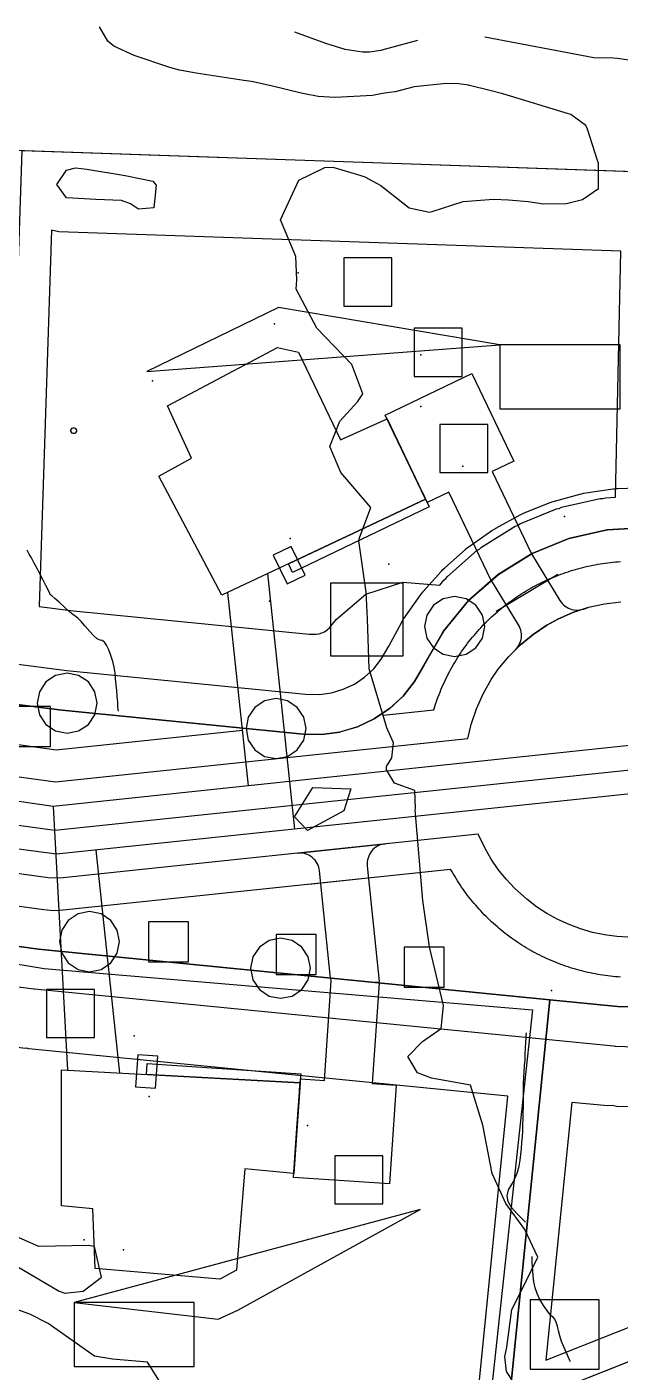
# Model space of a CAD drawing. Header units: feet. Extents: x 1309277 to 1311712, y 365419 to 367951.
# Drawn here: x 1311166.5 to 1311314.7, y 367209.6 to 367545.7 of the extents above; entities that cross this region are included whole.
import ezdxf

# ---------------------------------------------------------------- set-up
doc = ezdxf.new("R2010")
doc.units = ezdxf.units.FT
for name, color, linetype in [('A-BLDG-OTLN', 3, 'CONTINUOUS'), ('C-DRNG-AREA', 150, 'CONTINUOUS'), ('C-LOD', 30, 'CONTINUOUS'), ('C-PROP', 6, 'CONTINUOUS'), ('C-PVMT', 8, 'CONTINUOUS'), ('C-SWM', 92, 'CONTINUOUS'), ('C-TOPO-MAJR', 32, 'CONTINUOUS'), ('C-TOPO-SPOT', 7, 'CONTINUOUS'), ('C-UTIL', 4, 'CONTINUOUS'), ('L-PLNT-TREE', 90, 'CONTINUOUS'), ('V-PROP-ESMT', 5, 'CONTINUOUS'), ('V-PROP-LINE', 7, 'CONTINUOUS')]:
    doc.layers.add(name, color=color, linetype=linetype)

msp = doc.modelspace()

# ---------------------------------------------------------------- linework, layer by layer
at = {"layer": 'A-BLDG-OTLN'}
for points in [[(1311201.63, 367451.05), (1311229.14, 367465.6), (1311234.36, 367464.43), (1311244.87, 367442.57), (1311256.47, 367447.83), (1311266.08, 367427.76), (1311247.94, 367419.19), (1311215.23, 367403.72), (1311199.47, 367433.46), (1311207.64, 367437.96), (1311201.63, 367451.05)], [(1311175.16, 367285.13), (1311234.77, 367281.93), (1311233.22, 367259.28), (1311220.99, 367260.42), (1311218.86, 367235.09), (1311214.69, 367232.84), (1311183.55, 367235.55), (1311183.04, 367250.44), (1311175.14, 367251.16), (1311175.16, 367285.13)]]:
    msp.add_lwpolyline(points, close=True, dxfattribs=at)
at = {"layer": 'C-DRNG-AREA'}
for points in [[(1311323.29, 367509.43), (1311321.38, 367420.69), (1311311.49, 367420.1), (1311301.84, 367417.9), (1311292.68, 367414.15), (1311284.27, 367408.93), (1311276.82, 367402.41), (1311270.55, 367394.75), (1311265.62, 367386.16), (1311263.35, 367382.15), (1311260.49, 367378.54), (1311257.11, 367375.4), (1311253.29, 367372.82), (1311249.11, 367370.86), (1311244.69, 367369.56), (1311240.12, 367368.95), (1311235.51, 367369.05), (1311175.36, 367375.01), (1311160.79, 367376.85), (1311165.37, 367514.87), (1311175.23, 367514.53), (1311323.29, 367509.43)], [(1311286.85, 367200.34), (1311297.14, 367302.67), (1311314.06, 367300.99), (1311324.48, 367300.87), (1311334.76, 367302.56), (1311344.6, 367305.99), (1311353.7, 367311.08), (1311361.77, 367317.66), (1311368.59, 367325.54), (1311373.94, 367334.48), (1311377.67, 367344.21), (1311379.66, 367354.44), (1311379.84, 367364.86), (1311487.51, 367372.3), (1311492.97, 367281.93), (1311411.12, 367249.54), (1311313.19, 367210.78), (1311289.48, 367201.4), (1311286.85, 367200.34)], [(1311166.49, 367152.71), (1311121.08, 367323.75), (1311145.11, 367318.62), (1311169.47, 367315.29), (1311297.15, 367302.66), (1311286.85, 367200.34), (1311172.76, 367155.19), (1311166.49, 367152.71)]]:
    msp.add_lwpolyline(points, close=True, dxfattribs=at)
at = {"layer": 'C-LOD'}
for points in [[(1311284.67, 367466.26), (1311229.38, 367475.6), (1311196.45, 367459.6), (1311284.67, 367466.26)], [(1311178.32, 367227.02), (1311214.31, 367222.84), (1311219.21, 367225.09), (1311264.79, 367250.26), (1311178.32, 367227.02)]]:
    msp.add_lwpolyline(points, close=True, dxfattribs=at)
at = {"layer": 'C-PROP'}
for points in [[(1310899.95, 367500.62), (1311014.42, 367409.39), (1311035.55, 367394.02), (1311057.38, 367380.81), (1311080.24, 367369.5), (1311103.98, 367360.16), (1311128.51, 367352.84), (1311150.28, 367348.2), (1311173.52, 367345), (1311317.99, 367360.23)], [(1310946.32, 367489.24), (1311026.55, 367425.3), (1311046.63, 367410.69), (1311067.01, 367398.36), (1311088.35, 367387.8), (1311110.52, 367379.08), (1311133.46, 367372.24), (1311153.74, 367367.91), (1311173.84, 367365.14), (1311220.41, 367370.05)], [(1310921.5, 367457.87), (1311001.96, 367393.75), (1311002.66, 367393.22), (1311023.78, 367377.85), (1311025.19, 367376.91), (1311047.02, 367363.7), (1311048.51, 367362.89), (1311071.37, 367351.57), (1311072.92, 367350.89), (1311096.66, 367341.55), (1311098.27, 367341), (1311122.79, 367333.68), (1311124.33, 367333.29), (1311146.11, 367328.64), (1311147.55, 367328.38), (1311170.8, 367325.18), (1311173.21, 367325), (1311175.62, 367325.11), (1311272.35, 367335.31)], [(1311177.88, 367444.24), (1311177.66, 367444.47), (1311177.55, 367444.71), (1311177.55, 367444.95), (1311177.66, 367445.19), (1311177.88, 367445.43), (1311178.1, 367445.54), (1311178.33, 367445.54), (1311178.56, 367445.43), (1311178.79, 367445.19), (1311178.91, 367444.95), (1311178.91, 367444.71), (1311178.79, 367444.47), (1311178.56, 367444.24), (1311178.33, 367444.12), (1311178.1, 367444.12), (1311177.88, 367444.24)], [(1311160.81, 367376.86), (1311175.37, 367375.01), (1311175.37, 367375.01), (1311235.52, 367369.06), (1311235.53, 367369.06), (1311240.13, 367368.96), (1311240.14, 367368.96), (1311240.14, 367368.96), (1311244.71, 367369.56), (1311244.71, 367369.56), (1311244.71, 367369.57), (1311249.13, 367370.87), (1311249.13, 367370.87), (1311249.13, 367370.87), (1311253.3, 367372.83), (1311253.3, 367372.83), (1311253.3, 367372.83), (1311257.13, 367375.41), (1311257.13, 367375.41), (1311257.13, 367375.41), (1311260.51, 367378.54), (1311260.51, 367378.55), (1311260.51, 367378.55), (1311263.37, 367382.16), (1311263.37, 367382.16), (1311263.37, 367382.16), (1311265.64, 367386.17), (1311265.64, 367386.18), (1311270.57, 367394.75), (1311270.57, 367394.76), (1311270.57, 367394.76), (1311276.84, 367402.41), (1311276.84, 367402.41), (1311276.84, 367402.42), (1311284.28, 367408.93), (1311284.28, 367408.94), (1311284.28, 367408.94), (1311292.69, 367414.14), (1311292.69, 367414.15), (1311292.7, 367414.15), (1311301.85, 367417.9), (1311301.85, 367417.9), (1311301.85, 367417.9), (1311311.49, 367420.1), (1311311.5, 367420.1), (1311311.5, 367420.1), (1311321.37, 367420.68)], [(1311268.16, 367375.09), (1311268.23, 367375.32), (1311268.42, 367375.93), (1311268.61, 367376.54), (1311268.82, 367377.15), (1311269.03, 367377.75), (1311269.25, 367378.35), (1311269.47, 367378.94), (1311269.71, 367379.54), (1311269.95, 367380.13), (1311270.2, 367380.72), (1311270.45, 367381.3), (1311270.71, 367381.88), (1311270.98, 367382.46), (1311271.26, 367383.04), (1311271.54, 367383.61), (1311271.83, 367384.18), (1311272.13, 367384.74), (1311272.43, 367385.3), (1311272.75, 367385.86), (1311273.06, 367386.41), (1311273.39, 367386.96), (1311273.72, 367387.51), (1311274.06, 367388.05), (1311274.4, 367388.59), (1311274.75, 367389.12), (1311275.11, 367389.65), (1311275.48, 367390.17), (1311275.85, 367390.69), (1311276.22, 367391.21), (1311276.61, 367391.72), (1311277, 367392.22), (1311277.39, 367392.72), (1311277.79, 367393.22), (1311278.2, 367393.71), (1311278.62, 367394.19), (1311279.03, 367394.68), (1311279.46, 367395.15), (1311279.89, 367395.62), (1311280.33, 367396.09), (1311280.77, 367396.55), (1311281.22, 367397), (1311281.67, 367397.45), (1311282.13, 367397.89), (1311282.6, 367398.33), (1311283.07, 367398.76), (1311283.54, 367399.19), (1311284.03, 367399.6), (1311284.51, 367400.02), (1311285, 367400.43), (1311285.5, 367400.83), (1311286, 367401.22), (1311286.5, 367401.61), (1311287.01, 367402), (1311287.53, 367402.37), (1311288.05, 367402.74), (1311288.57, 367403.11), (1311289.1, 367403.47), (1311289.63, 367403.82), (1311290.17, 367404.16), (1311290.71, 367404.5), (1311291.26, 367404.83), (1311291.81, 367405.16), (1311292.36, 367405.47), (1311292.92, 367405.79), (1311293.48, 367406.09), (1311294.04, 367406.39), (1311294.61, 367406.68), (1311295.18, 367406.96), (1311295.76, 367407.24), (1311296.34, 367407.51), (1311296.92, 367407.77), (1311297.5, 367408.02), (1311298.09, 367408.27), (1311298.68, 367408.51), (1311299.28, 367408.75), (1311299.87, 367408.97), (1311300.47, 367409.19), (1311301.07, 367409.4), (1311301.68, 367409.61), (1311302.29, 367409.8), (1311302.9, 367409.99), (1311303.51, 367410.17), (1311304.12, 367410.35), (1311304.74, 367410.51), (1311305.36, 367410.67), (1311305.97, 367410.82), (1311306.6, 367410.97), (1311307.22, 367411.1), (1311307.85, 367411.23), (1311308.47, 367411.35), (1311309.1, 367411.46), (1311309.73, 367411.57), (1311310.36, 367411.67), (1311310.99, 367411.76), (1311311.62, 367411.84), (1311312.26, 367411.91), (1311312.89, 367411.98), (1311313.53, 367412.04), (1311314.16, 367412.09), (1311314.8, 367412.13)], [(1311283.72, 367399.75), (1311299.15, 367409.03)], [(1311255.57, 367373.76), (1311268.16, 367375.09)], [(1311236.94, 367331.57), (1311254.84, 367333.46)], [(1311314.8, 367308.33), (1311314.16, 367308.37), (1311313.53, 367308.42), (1311312.89, 367308.48), (1311312.26, 367308.55), (1311311.62, 367308.62), (1311310.99, 367308.7), (1311310.36, 367308.79), (1311309.73, 367308.89), (1311309.1, 367309), (1311308.47, 367309.11), (1311307.85, 367309.23), (1311307.22, 367309.36), (1311306.6, 367309.49), (1311305.97, 367309.64), (1311305.36, 367309.79), (1311304.74, 367309.95), (1311304.12, 367310.11), (1311303.51, 367310.29), (1311302.9, 367310.47), (1311302.29, 367310.66), (1311301.68, 367310.85), (1311301.07, 367311.06), (1311300.47, 367311.27), (1311299.87, 367311.49), (1311299.28, 367311.71), (1311298.68, 367311.95), (1311298.09, 367312.19), (1311297.5, 367312.44), (1311296.92, 367312.69), (1311296.34, 367312.95), (1311295.76, 367313.22), (1311295.18, 367313.5), (1311294.61, 367313.78), (1311294.04, 367314.07), (1311293.48, 367314.37), (1311292.92, 367314.67), (1311292.36, 367314.99), (1311291.81, 367315.3), (1311291.26, 367315.63), (1311290.71, 367315.96), (1311290.17, 367316.3), (1311289.63, 367316.64), (1311289.1, 367316.99), (1311288.57, 367317.35), (1311288.05, 367317.72), (1311287.53, 367318.09), (1311287.01, 367318.46), (1311286.5, 367318.85), (1311286, 367319.24), (1311285.5, 367319.63), (1311285, 367320.03), (1311284.51, 367320.44), (1311284.03, 367320.86), (1311283.54, 367321.27), (1311283.07, 367321.7), (1311282.6, 367322.13), (1311282.13, 367322.57), (1311281.67, 367323.01), (1311281.22, 367323.46), (1311280.77, 367323.91), (1311280.33, 367324.37), (1311279.89, 367324.84), (1311279.46, 367325.31), (1311279.03, 367325.78), (1311278.62, 367326.27), (1311278.2, 367326.75), (1311277.79, 367327.24), (1311277.39, 367327.74), (1311277, 367328.24), (1311276.61, 367328.74), (1311276.22, 367329.25), (1311275.85, 367329.77), (1311275.48, 367330.29), (1311275.11, 367330.81), (1311274.75, 367331.34), (1311274.4, 367331.87), (1311274.06, 367332.41), (1311273.72, 367332.95), (1311273.39, 367333.5), (1311273.06, 367334.05), (1311272.75, 367334.6), (1311272.43, 367335.16), (1311272.35, 367335.31)], [(1311324.47, 367300.87), (1311314.06, 367300.99), (1311314.06, 367300.99), (1311297.14, 367302.67), (1311169.47, 367315.29), (1311169.46, 367315.29), (1311145.11, 367318.62)], [(1311324.19, 367275.87), (1311313.77, 367276), (1311312.69, 367276.22), (1311311.6, 367276.12), (1311302.6, 367277.01), (1311296.12, 367212.63), (1311296.12, 367212.63), (1311310.24, 367218.22), (1311408.17, 367256.98)]]:
    msp.add_lwpolyline(points, dxfattribs=at)
for points in [[(1311169.6, 367400.94), (1311178.16, 367399.85), (1311237.02, 367394.03), (1311238.74, 367393.99), (1311239.49, 367394.09), (1311240.21, 367394.3), (1311240.9, 367394.62), (1311241.52, 367395.05), (1311242.08, 367395.56), (1311243.74, 367397.66), (1311251.17, 367403.99), (1311260.45, 367406.99), (1311269.62, 367406.25), (1311270.63, 367407.48), (1311271.14, 367407.9), (1311271.55, 367408.43), (1311278.99, 367414.95), (1311279.57, 367415.28), (1311280.05, 367415.74), (1311288.47, 367420.95), (1311289.09, 367421.18), (1311289.65, 367421.55), (1311298.81, 367425.31), (1311299.46, 367425.43), (1311300.06, 367425.7), (1311309.72, 367427.9), (1311310.38, 367427.92), (1311311.02, 367428.09), (1311313.54, 367428.24), (1311314.87, 367489.71), (1311174.54, 367494.54), (1311172.72, 367494.97), (1311169.6, 367400.94)], [(1311284.67, 367466.26), (1311229.38, 367475.6), (1311196.45, 367459.6), (1311284.67, 367466.26)], [(1311284.67, 367450.26), (1311314.67, 367450.26), (1311314.67, 367466.26), (1311284.67, 367466.26), (1311284.67, 367450.26)], [(1311167.82, 367157.53), (1311124.28, 367319.91), (1311147.63, 367314.3), (1311170.83, 367310.48), (1311292.83, 367300.13), (1311282.23, 367202.25), (1311173.79, 367160.08), (1311167.82, 367157.53)], [(1311137.05, 367294.78), (1311169, 367174.44), (1311173.09, 367175.18), (1311180.72, 367173.54), (1311186.78, 367169.34), (1311279.38, 367205.99), (1311286.68, 367278.58), (1311167.01, 367290.41), (1311166.55, 367290.55), (1311166.08, 367290.52), (1311141.73, 367293.85), (1311140.84, 367294.16), (1311139.89, 367294.17), (1311137.05, 367294.78)], [(1311178.32, 367227.02), (1311214.31, 367222.84), (1311219.21, 367225.09), (1311264.79, 367250.26), (1311178.32, 367227.02)], [(1311178.32, 367211.02), (1311208.32, 367211.02), (1311208.32, 367227.02), (1311178.32, 367227.02), (1311178.32, 367211.02)]]:
    msp.add_lwpolyline(points, close=True, dxfattribs=at)
msp.add_point((1311297.55, 367304.97), dxfattribs=at)
at = {"layer": 'C-PVMT'}
for points in [[(1311282.48, 367407.41), (1311271.93, 367429.45), (1311266.52, 367426.86), (1311266.08, 367427.76), (1311261.28, 367437.79), (1311256.04, 367448.73), (1311277.69, 367459.1), (1311288.16, 367437.22), (1311282.75, 367434.63), (1311292.59, 367414.09), (1311284.27, 367408.93), (1311282.55, 367407.43), (1311282.54, 367407.44), (1311282.48, 367407.41)], [(1311265.3, 367429.39), (1311267.03, 367425.78), (1311232.89, 367409.43), (1311231.86, 367411.59), (1311247.94, 367419.19), (1311266.08, 367427.76), (1311265.3, 367429.39), (1311265.3, 367429.39)], [(1311228.05, 367413.77), (1311231.5, 367406.55), (1311236.01, 367408.71), (1311232.56, 367415.92), (1311228.05, 367413.77)], [(1311289.21, 367390.9), (1311289.46, 367391.31), (1311289.66, 367391.74), (1311289.83, 367392.18), (1311289.95, 367392.64), (1311290.03, 367393.11), (1311290.07, 367393.59), (1311290.06, 367394.06), (1311290, 367394.53), (1311289.9, 367395), (1311289.75, 367395.45), (1311289.57, 367395.89), (1311289.34, 367396.31), (1311282.56, 367407.43), (1311284.28, 367408.93), (1311284.28, 367408.94), (1311284.28, 367408.94), (1311292.56, 367414.06), (1311299.66, 367402.43), (1311299.93, 367402.03), (1311300.24, 367401.66), (1311300.57, 367401.32), (1311300.95, 367401.02), (1311301.34, 367400.75), (1311301.76, 367400.52), (1311302.21, 367400.34), (1311302.66, 367400.19), (1311303.13, 367400.09), (1311303.61, 367400.04), (1311304.09, 367400.03), (1311304.56, 367400.07), (1311305.04, 367400.15), (1311305.5, 367400.28), (1311306.67, 367400.67), (1311302.87, 367399.42), (1311299.11, 367397.75), (1311296.4, 367396.25), (1311292.97, 367393.96), (1311289.78, 367391.35), (1311288.6, 367390.17), (1311288.92, 367390.52), (1311289.21, 367390.9)], [(1311255.04, 367341.43), (1311254.58, 367341.26), (1311254.13, 367341.05), (1311253.71, 367340.79), (1311253.32, 367340.5), (1311252.96, 367340.17), (1311252.63, 367339.8), (1311252.35, 367339.41), (1311252.1, 367338.98), (1311251.89, 367338.54), (1311251.73, 367338.08), (1311251.61, 367337.6), (1311251.54, 367337.12), (1311251.52, 367336.63), (1311251.55, 367336.14), (1311254.54, 367307.22), (1311254.55, 367307.11), (1311254.43, 367307.09), (1311253.45, 367306.99), (1311242.39, 367308.08), (1311239.61, 367334.86), (1311239.54, 367335.35), (1311239.42, 367335.82), (1311239.25, 367336.28), (1311239.04, 367336.73), (1311238.78, 367337.15), (1311238.49, 367337.54), (1311238.15, 367337.9), (1311237.79, 367338.23), (1311237.39, 367338.52), (1311236.97, 367338.77), (1311236.52, 367338.98), (1311236.06, 367339.14), (1311235.58, 367339.26), (1311235.1, 367339.32), (1311234.61, 367339.35), (1311234.12, 367339.32), (1311255.99, 367341.63), (1311255.51, 367341.55), (1311255.04, 367341.43)], [(1311233.15, 367258.28), (1311233.99, 367270.6), (1311234.77, 367281.93), (1311234.83, 367282.93), (1311240.82, 367282.52), (1311242.52, 367307.36), (1311242.45, 367308.07), (1311254.52, 367306.88), (1311252.79, 367281.7), (1311258.78, 367281.29), (1311257.09, 367256.64), (1311233.15, 367258.28)], [(1311194.25, 367288.92), (1311193.7, 367280.94), (1311198.69, 367280.6), (1311199.23, 367288.58), (1311194.25, 367288.92)], [(1311234.92, 367284.13), (1311234.64, 367280.14), (1311234.64, 367280.14), (1311234.77, 367281.93), (1311196.41, 367283.99), (1311196.6, 367286.76), (1311234.92, 367284.13)]]:
    msp.add_lwpolyline(points, close=True, dxfattribs=at)
for points in [[(1311152.36, 367360.02), (1311173.72, 367357.08), (1311276.68, 367367.94), (1311277.51, 367371.43), (1311278.8, 367375.35), (1311280.47, 367379.11), (1311282.51, 367382.7), (1311284.26, 367385.25), (1311286.87, 367388.44), (1311289.78, 367391.35), (1311292.97, 367393.96), (1311296.4, 367396.25), (1311299.11, 367397.75), (1311302.87, 367399.42), (1311306.79, 367400.71), (1311310.81, 367401.61), (1311314.9, 367402.12)], [(1311317.99, 367318.23), (1311313.87, 367318.43), (1311310.81, 367318.85), (1311307.79, 367319.49), (1311304.82, 367320.35), (1311301.92, 367321.43), (1311299.11, 367322.71), (1311296.4, 367324.21), (1311293.81, 367325.89), (1311291.35, 367327.76), (1311288.29, 367330.53), (1311286.19, 367332.8), (1311284.26, 367335.21), (1311282.51, 367337.76), (1311280.95, 367340.43), (1311279.2, 367344.07), (1311174.78, 367333.06), (1311171.89, 367333.11), (1311147.78, 367336.46)]]:
    msp.add_lwpolyline(points, dxfattribs=at)
at = {"layer": 'C-SWM'}
for points in [[(1311242.36, 367388.58), (1311260.53, 367388.58), (1311260.53, 367406.74), (1311242.36, 367406.74), (1311242.36, 367388.58)], [(1311292.2, 367210.4), (1311309.46, 367210.4), (1311309.46, 367227.66), (1311292.2, 367227.66), (1311292.2, 367210.4)]]:
    msp.add_lwpolyline(points, close=True, dxfattribs=at)
at = {"layer": 'C-TOPO-MAJR'}
for points in [[(1311276.82, 367531.14), (1311274.38, 367531.51), (1311271.35, 367531.58), (1311263.22, 367530.75), (1311258.52, 367529.54), (1311257.1, 367529.31), (1311255.34, 367529.07), (1311252.86, 367528.62), (1311243.52, 367528.08), (1311239.31, 367528.31), (1311235.85, 367528.98), (1311235.07, 367529.18), (1311227.54, 367531.04), (1311222.6, 367532.05), (1311220.72, 367532.35), (1311208.83, 367534.18), (1311204.68, 367534.95), (1311202.22, 367535.56), (1311193.36, 367538.62), (1311188.29, 367540.95), (1311186.71, 367542.2), (1311184.71, 367545.72)], [(1311255.72, 367540.05), (1311254.9, 367539.82), (1311252.13, 367539.42), (1311250.34, 367539.42), (1311246.06, 367540.09), (1311241.21, 367541.56), (1311233.44, 367544.45)], [(1311264.08, 367542.34), (1311255.72, 367540.05)], [(1311334.64, 367528.55), (1311334.11, 367530.49), (1311331.01, 367534.97), (1311321.64, 367536.72), (1311314.03, 367537.84), (1311312.91, 367537.89), (1311308.08, 367538.02), (1311280.94, 367543.2)], [(1311282.11, 367529.86), (1311277.07, 367531.11), (1311276.82, 367531.14)], [(1311292.21, 367200.83), (1311286.32, 367209.81), (1311285.87, 367213.49), (1311286.41, 367215.85), (1311287.67, 367225.27), (1311290.76, 367231.36), (1311294.1, 367238.35), (1311290.92, 367245.25), (1311286.15, 367251.8), (1311282.73, 367259.29), (1311280.38, 367271.33), (1311277.33, 367281.32), (1311267.58, 367283.04), (1311264.09, 367284.44), (1311261.67, 367288.45), (1311265.36, 367292.2), (1311270.03, 367295.46), (1311270.55, 367301.21), (1311267.06, 367315.85), (1311265.45, 367327.5), (1311263.5, 367350.1), (1311263.57, 367350.45), (1311263.42, 367354.96), (1311258.33, 367356.8), (1311256.33, 367360.08), (1311256.33, 367360.94), (1311257.64, 367363.13), (1311258.1, 367366.89), (1311256.42, 367370.64), (1311251.98, 367385.38), (1311251.63, 367397.86), (1311251.3, 367404.46), (1311249.44, 367417.33), (1311249.61, 367418.11), (1311252.39, 367425.66), (1311244.96, 367434.38), (1311242.2, 367440.91), (1311244.67, 367447.24), (1311249.08, 367452.02), (1311250.43, 367454.09), (1311247.65, 367461.38), (1311238.93, 367470.42), (1311233.76, 367480.16), (1311233.95, 367482.51), (1311233.66, 367488.38), (1311229.83, 367497.52), (1311234.41, 367507.47), (1311237.37, 367508.82), (1311240.97, 367510.59), (1311242.91, 367510.67), (1311249.68, 367508.68), (1311250.91, 367508.27), (1311254.94, 367506.07), (1311262.01, 367500.51), (1311267.11, 367499.43), (1311267.78, 367499.61), (1311275.48, 367502.07), (1311283.04, 367502.67), (1311286.78, 367502.55), (1311291.71, 367502.07), (1311295.56, 367501.54), (1311301.29, 367501.64), (1311305.27, 367502.64), (1311309.32, 367505.33), (1311309.28, 367511.71), (1311309.05, 367512.35), (1311306.54, 367520.16), (1311306.13, 367521.05), (1311302.36, 367523.84), (1311301.77, 367524.02), (1311285.42, 367529.04), (1311282.11, 367529.86)], [(1311198.28, 367500.54), (1311194.41, 367500.15), (1311192.4, 367501.54), (1311190.19, 367502.33), (1311183.78, 367502.6), (1311176.39, 367502.98), (1311174.02, 367506.39), (1311176.44, 367509.91), (1311178.71, 367510.49), (1311181.52, 367510.14), (1311191.05, 367508.61), (1311191.51, 367508.51), (1311194.72, 367507.82), (1311198.03, 367507.16), (1311198.81, 367506.18), (1311198.28, 367500.54)], [(1311189.38, 367374.79), (1311189.35, 367375.15), (1311189.29, 367375.88), (1311189.21, 367376.98), (1311189.09, 367378.44), (1311188.97, 367379.9), (1311188.84, 367381.36), (1311188.7, 367382.82), (1311188.56, 367384.27), (1311188.31, 367385.73), (1311187.97, 367387.19), (1311187.53, 367388.65), (1311186.99, 367390.11), (1311186.45, 367391.22), (1311185.9, 367391.99), (1311185.36, 367392.4), (1311184.82, 367392.47), (1311184.12, 367392.87), (1311183.25, 367393.6), (1311182.22, 367394.66), (1311181.04, 367396.05), (1311180.08, 367397.13), (1311179.35, 367397.89), (1311178.86, 367398.34), (1311178.6, 367398.47), (1311178.04, 367398.9), (1311177.18, 367399.62), (1311176.03, 367400.65), (1311174.58, 367401.96), (1311173.49, 367402.95), (1311172.76, 367403.62), (1311172.39, 367403.95), (1311172.39, 367403.96), (1311172.2, 367404.33), (1311171.83, 367405.06), (1311171.28, 367406.16), (1311170.54, 367407.62), (1311169.8, 367409.04), (1311169.08, 367410.42), (1311168.37, 367411.76), (1311167.66, 367413.05), (1311167.13, 367414.03), (1311166.77, 367414.67), (1311166.6, 367415)], [(1311245.68, 367349.85), (1311236.61, 367344.94), (1311233.35, 367348.4), (1311237.93, 367355.68), (1311247.47, 367355.32), (1311245.68, 367349.85)], [(1311291.03, 367247.08), (1311290.68, 367247.45), (1311289.98, 367248.18), (1311288.92, 367249.29), (1311287.52, 367250.76), (1311286.7, 367252.24), (1311286.46, 367253.71), (1311286.81, 367255.19), (1311287.75, 367256.66), (1311288.51, 367258.14), (1311289.08, 367259.61), (1311289.49, 367261.09), (1311289.71, 367262.56), (1311289.9, 367264.04), (1311290.06, 367265.51), (1311290.18, 367266.98), (1311290.28, 367268.46), (1311290.35, 367269.93), (1311290.42, 367271.41), (1311290.46, 367272.88), (1311290.5, 367274.36), (1311290.52, 367275.83), (1311290.54, 367277.31), (1311290.55, 367278.78), (1311290.55, 367280.25), (1311290.57, 367281.73), (1311290.63, 367283.2), (1311290.71, 367284.68), (1311290.82, 367286.15), (1311290.93, 367287.63), (1311291.01, 367289.1), (1311291.09, 367290.58), (1311291.16, 367292.05), (1311291.21, 367293.17), (1311291.25, 367293.92), (1311291.27, 367294.32), (1311291.27, 367294.36), (1311291.27, 367294.4), (1311291.28, 367294.42), (1311291.28, 367294.43)], [(1311163.83, 367236.21), (1311174.59, 367229.89), (1311176.01, 367229.39), (1311180.63, 367229.85), (1311185.15, 367233.33), (1311183.45, 367241.02), (1311181.89, 367241.26), (1311169.56, 367240.99), (1311159.81, 367245.26)], [(1311302.3, 367212.2), (1311302.13, 367212.57), (1311301.8, 367213.31), (1311301.3, 367214.43), (1311300.64, 367215.91), (1311300.08, 367217.32), (1311299.63, 367218.67), (1311299.27, 367219.94), (1311299.01, 367221.15), (1311298.71, 367222.12), (1311298.37, 367222.86), (1311297.98, 367223.37), (1311297.56, 367223.65), (1311297.01, 367224.23), (1311296.35, 367225.1), (1311295.56, 367226.29), (1311294.66, 367227.77), (1311293.95, 367229.25), (1311293.43, 367230.73), (1311293.1, 367232.21), (1311292.95, 367233.7), (1311292.85, 367234.97), (1311292.77, 367236.03), (1311292.74, 367236.88), (1311292.74, 367237.53), (1311292.74, 367238.01), (1311292.74, 367238.33), (1311292.74, 367238.49)], [(1311202.26, 367203.28), (1311196.62, 367212.15), (1311187.93, 367212.85), (1311183.44, 367213.61), (1311171.84, 367221.81), (1311167.3, 367224.08), (1311160.11, 367226.68)]]:
    msp.add_lwpolyline(points, dxfattribs=at)
at = {"layer": 'C-TOPO-SPOT'}
for p in [(1311234.28, 367484.25), (1311228.37, 367471.56), (1311264.9, 367463.81), (1311197.88, 367457.29), (1311264.95, 367450.85), (1311275.44, 367435.99), (1311300.81, 367423.42), (1311232.3, 367417.94), (1311256.89, 367411.48), (1311227.15, 367402.28), (1311193.3, 367293.69), (1311197.09, 367278.51), (1311236.6, 367271.21), (1311180.84, 367242.69), (1311190.67, 367240.16)]:
    msp.add_point(p, dxfattribs=at)
at = {"layer": 'C-UTIL'}
for points in [[(1311233.44, 367345.29), (1311226.7, 367409.15)], [(1311221.84, 367356.12), (1311216.75, 367404.45)], [(1311634.27, 367347.01), (1311519.73, 367337.34), (1311492.59, 367334.29), (1311467.71, 367361.68), (1311381.03, 367355.87), (1311317.85, 367366.23), (1311173.1, 367350.98), (1311151.31, 367354.11), (1311129.95, 367358.67), (1311115.85, 367362.88)], [(1311635.28, 367335.05), (1311520.74, 367325.39), (1311487.62, 367323.36), (1311465.44, 367349.9), (1311380.68, 367343.87), (1311318.13, 367354.23), (1311173.95, 367339.01), (1311149.25, 367342.28), (1311127.07, 367347.02), (1311112.42, 367351.38)], [(1311173.1, 367350.98), (1311176.66, 367285.05)], [(1311183.76, 367340.05), (1311189.64, 367284.35)]]:
    msp.add_lwpolyline(points, dxfattribs=at)
at = {"layer": 'L-PLNT-TREE'}
for points in [[(1311245.68, 367475.99), (1311257.68, 367475.99), (1311257.68, 367487.99), (1311245.68, 367487.99), (1311245.68, 367475.99)], [(1311263.25, 367458.42), (1311275.25, 367458.42), (1311275.25, 367470.42), (1311263.25, 367470.42), (1311263.25, 367458.42)], [(1311269.68, 367434.42), (1311281.68, 367434.42), (1311281.68, 367446.42), (1311269.68, 367446.42), (1311269.68, 367434.42)], [(1311280.86, 367395.9), (1311280.29, 367398.77), (1311278.66, 367401.21), (1311276.23, 367402.83), (1311273.36, 367403.4), (1311270.49, 367402.83), (1311268.06, 367401.21), (1311266.43, 367398.77), (1311265.86, 367395.9), (1311266.43, 367393.03), (1311268.06, 367390.6), (1311270.49, 367388.97), (1311273.36, 367388.4), (1311276.23, 367388.97), (1311278.66, 367390.6), (1311280.29, 367393.03), (1311280.86, 367395.9)], [(1311184.09, 367376.76), (1311183.52, 367379.63), (1311181.9, 367382.06), (1311179.46, 367383.69), (1311176.59, 367384.26), (1311173.72, 367383.69), (1311171.29, 367382.06), (1311169.66, 367379.63), (1311169.09, 367376.76), (1311169.66, 367373.89), (1311171.29, 367371.45), (1311173.72, 367369.83), (1311176.59, 367369.26), (1311179.46, 367369.83), (1311181.9, 367371.45), (1311183.52, 367373.89), (1311184.09, 367376.76)], [(1311236.26, 367370.4), (1311235.69, 367373.27), (1311234.07, 367375.71), (1311231.63, 367377.33), (1311228.76, 367377.9), (1311225.89, 367377.33), (1311223.46, 367375.71), (1311221.83, 367373.27), (1311221.26, 367370.4), (1311221.83, 367367.53), (1311223.46, 367365.1), (1311225.89, 367363.47), (1311228.76, 367362.9), (1311231.63, 367363.47), (1311234.07, 367365.1), (1311235.69, 367367.53), (1311236.26, 367370.4)], [(1311162.45, 367365.97), (1311172.45, 367365.97), (1311172.45, 367375.97), (1311162.45, 367375.97), (1311162.45, 367365.97)], [(1311189.69, 367317.18), (1311189.12, 367320.05), (1311187.49, 367322.49), (1311185.06, 367324.11), (1311182.19, 367324.68), (1311179.32, 367324.11), (1311176.88, 367322.49), (1311175.26, 367320.05), (1311174.69, 367317.18), (1311175.26, 367314.31), (1311176.88, 367311.88), (1311179.32, 367310.26), (1311182.19, 367309.68), (1311185.06, 367310.26), (1311187.49, 367311.88), (1311189.12, 367314.31), (1311189.69, 367317.18)], [(1311196.88, 367312.11), (1311206.88, 367312.11), (1311206.88, 367322.11), (1311196.88, 367322.11), (1311196.88, 367312.11)], [(1311237.39, 367310.52), (1311236.82, 367313.39), (1311235.19, 367315.82), (1311232.76, 367317.44), (1311229.89, 367318.02), (1311227.02, 367317.44), (1311224.59, 367315.82), (1311222.96, 367313.39), (1311222.39, 367310.52), (1311222.96, 367307.65), (1311224.59, 367305.21), (1311227.02, 367303.59), (1311229.89, 367303.02), (1311232.76, 367303.59), (1311235.19, 367305.21), (1311236.82, 367307.65), (1311237.39, 367310.52)], [(1311228.8, 367308.95), (1311238.8, 367308.95), (1311238.8, 367318.95), (1311228.8, 367318.95), (1311228.8, 367308.95)], [(1311260.72, 367305.8), (1311270.72, 367305.8), (1311270.72, 367315.8), (1311260.72, 367315.8), (1311260.72, 367305.8)], [(1311171.46, 367293.26), (1311183.46, 367293.26), (1311183.46, 367305.26), (1311171.46, 367305.26), (1311171.46, 367293.26)], [(1311243.46, 367251.7), (1311255.46, 367251.7), (1311255.46, 367263.7), (1311243.46, 367263.7), (1311243.46, 367251.7)]]:
    msp.add_lwpolyline(points, close=True, dxfattribs=at)
at = {"layer": 'V-PROP-ESMT'}
for points in [[(1311162.32, 367386.73), (1311176.48, 367384.94), (1311236.12, 367379.03), (1311239.57, 367378.96), (1311242.62, 367379.36), (1311245.56, 367380.23), (1311248.34, 367381.53), (1311250.88, 367383.25), (1311253.14, 367385.34), (1311255.04, 367387.75), (1311256.89, 367391), (1311260.14, 367397.02), (1311260.27, 367397.25), (1311260.62, 367397.81), (1311260.75, 367398), (1311264.73, 367403.67), (1311264.98, 367404.02), (1311265.4, 367404.52), (1311265.45, 367404.58), (1311270.06, 367409.75), (1311270.45, 367410.18), (1311270.87, 367410.57), (1311276.05, 367415.18), (1311276.11, 367415.23), (1311276.61, 367415.65), (1311276.95, 367415.9), (1311282.62, 367419.88), (1311282.82, 367420.01), (1311283.37, 367420.36), (1311283.61, 367420.49), (1311289.7, 367423.79), (1311290.04, 367423.97), (1311290.64, 367424.24), (1311290.75, 367424.28), (1311297.18, 367426.86), (1311297.69, 367427.05), (1311298.28, 367427.23), (1311304.96, 367429.05), (1311305, 367429.06), (1311305.64, 367429.2), (1311306.09, 367429.28), (1311312.95, 367430.32), (1311313.14, 367430.35), (1311313.79, 367430.41), (1311314.1, 367430.43), (1311321.03, 367430.66)], [(1311321.37, 367420.67), (1311311.49, 367420.08), (1311301.84, 367417.88), (1311292.69, 367414.13), (1311284.27, 367408.92), (1311276.83, 367402.4), (1311270.56, 367394.74), (1311265.63, 367386.16), (1311263.36, 367382.15), (1311260.5, 367378.53), (1311257.12, 367375.39), (1311253.3, 367372.81), (1311249.12, 367370.85), (1311244.7, 367369.55), (1311240.13, 367368.94), (1311235.52, 367369.04), (1311175.36, 367375), (1311160.8, 367376.84)], [(1311145.1, 367318.61), (1311169.46, 367315.28), (1311297.13, 367302.65), (1311314.05, 367300.98), (1311324.47, 367300.86)], [(1311320.59, 367290.7), (1311313.65, 367290.98), (1311313.4, 367291), (1311313.07, 367291.03), (1311296.15, 367292.7), (1311168.47, 367305.33), (1311168.23, 367305.35), (1311151.96, 367307.37)]]:
    msp.add_lwpolyline(points, dxfattribs=at)
at = {"layer": 'V-PROP-LINE'}
for points in [[(1310881.25, 367477.16), (1310951.36, 367522.25), (1311479.52, 367504.05), (1311492.94, 367281.91), (1310941.8, 367063.78), (1310922.08, 367137.8), (1311067.04, 367176.38), (1311015.36, 367370.28), (1310881.25, 367477.16)], [(1311323.29, 367509.43), (1311321.38, 367420.69), (1311311.49, 367420.1), (1311301.84, 367417.9), (1311292.68, 367414.15), (1311284.27, 367408.93), (1311276.82, 367402.41), (1311270.55, 367394.75), (1311265.62, 367386.16), (1311263.35, 367382.15), (1311260.49, 367378.54), (1311257.11, 367375.4), (1311253.29, 367372.82), (1311249.11, 367370.86), (1311244.69, 367369.56), (1311240.12, 367368.95), (1311235.51, 367369.05), (1311175.36, 367375.01), (1311160.79, 367376.85), (1311165.37, 367514.87), (1311175.23, 367514.53), (1311323.29, 367509.43)], [(1311286.85, 367200.34), (1311297.14, 367302.67), (1311314.06, 367300.99), (1311324.48, 367300.87), (1311334.76, 367302.56), (1311344.6, 367305.99), (1311353.7, 367311.08), (1311361.77, 367317.66), (1311368.59, 367325.54), (1311373.94, 367334.48), (1311377.67, 367344.21), (1311379.66, 367354.44), (1311379.84, 367364.86), (1311487.51, 367372.3), (1311492.97, 367281.93), (1311411.12, 367249.54), (1311313.19, 367210.78), (1311289.48, 367201.4), (1311286.85, 367200.34)], [(1311166.49, 367152.71), (1311121.08, 367323.75), (1311145.11, 367318.62), (1311169.47, 367315.29), (1311297.15, 367302.66), (1311286.85, 367200.34), (1311172.76, 367155.19), (1311166.49, 367152.71)]]:
    msp.add_lwpolyline(points, close=True, dxfattribs=at)

doc.saveas('drawing.dxf')
